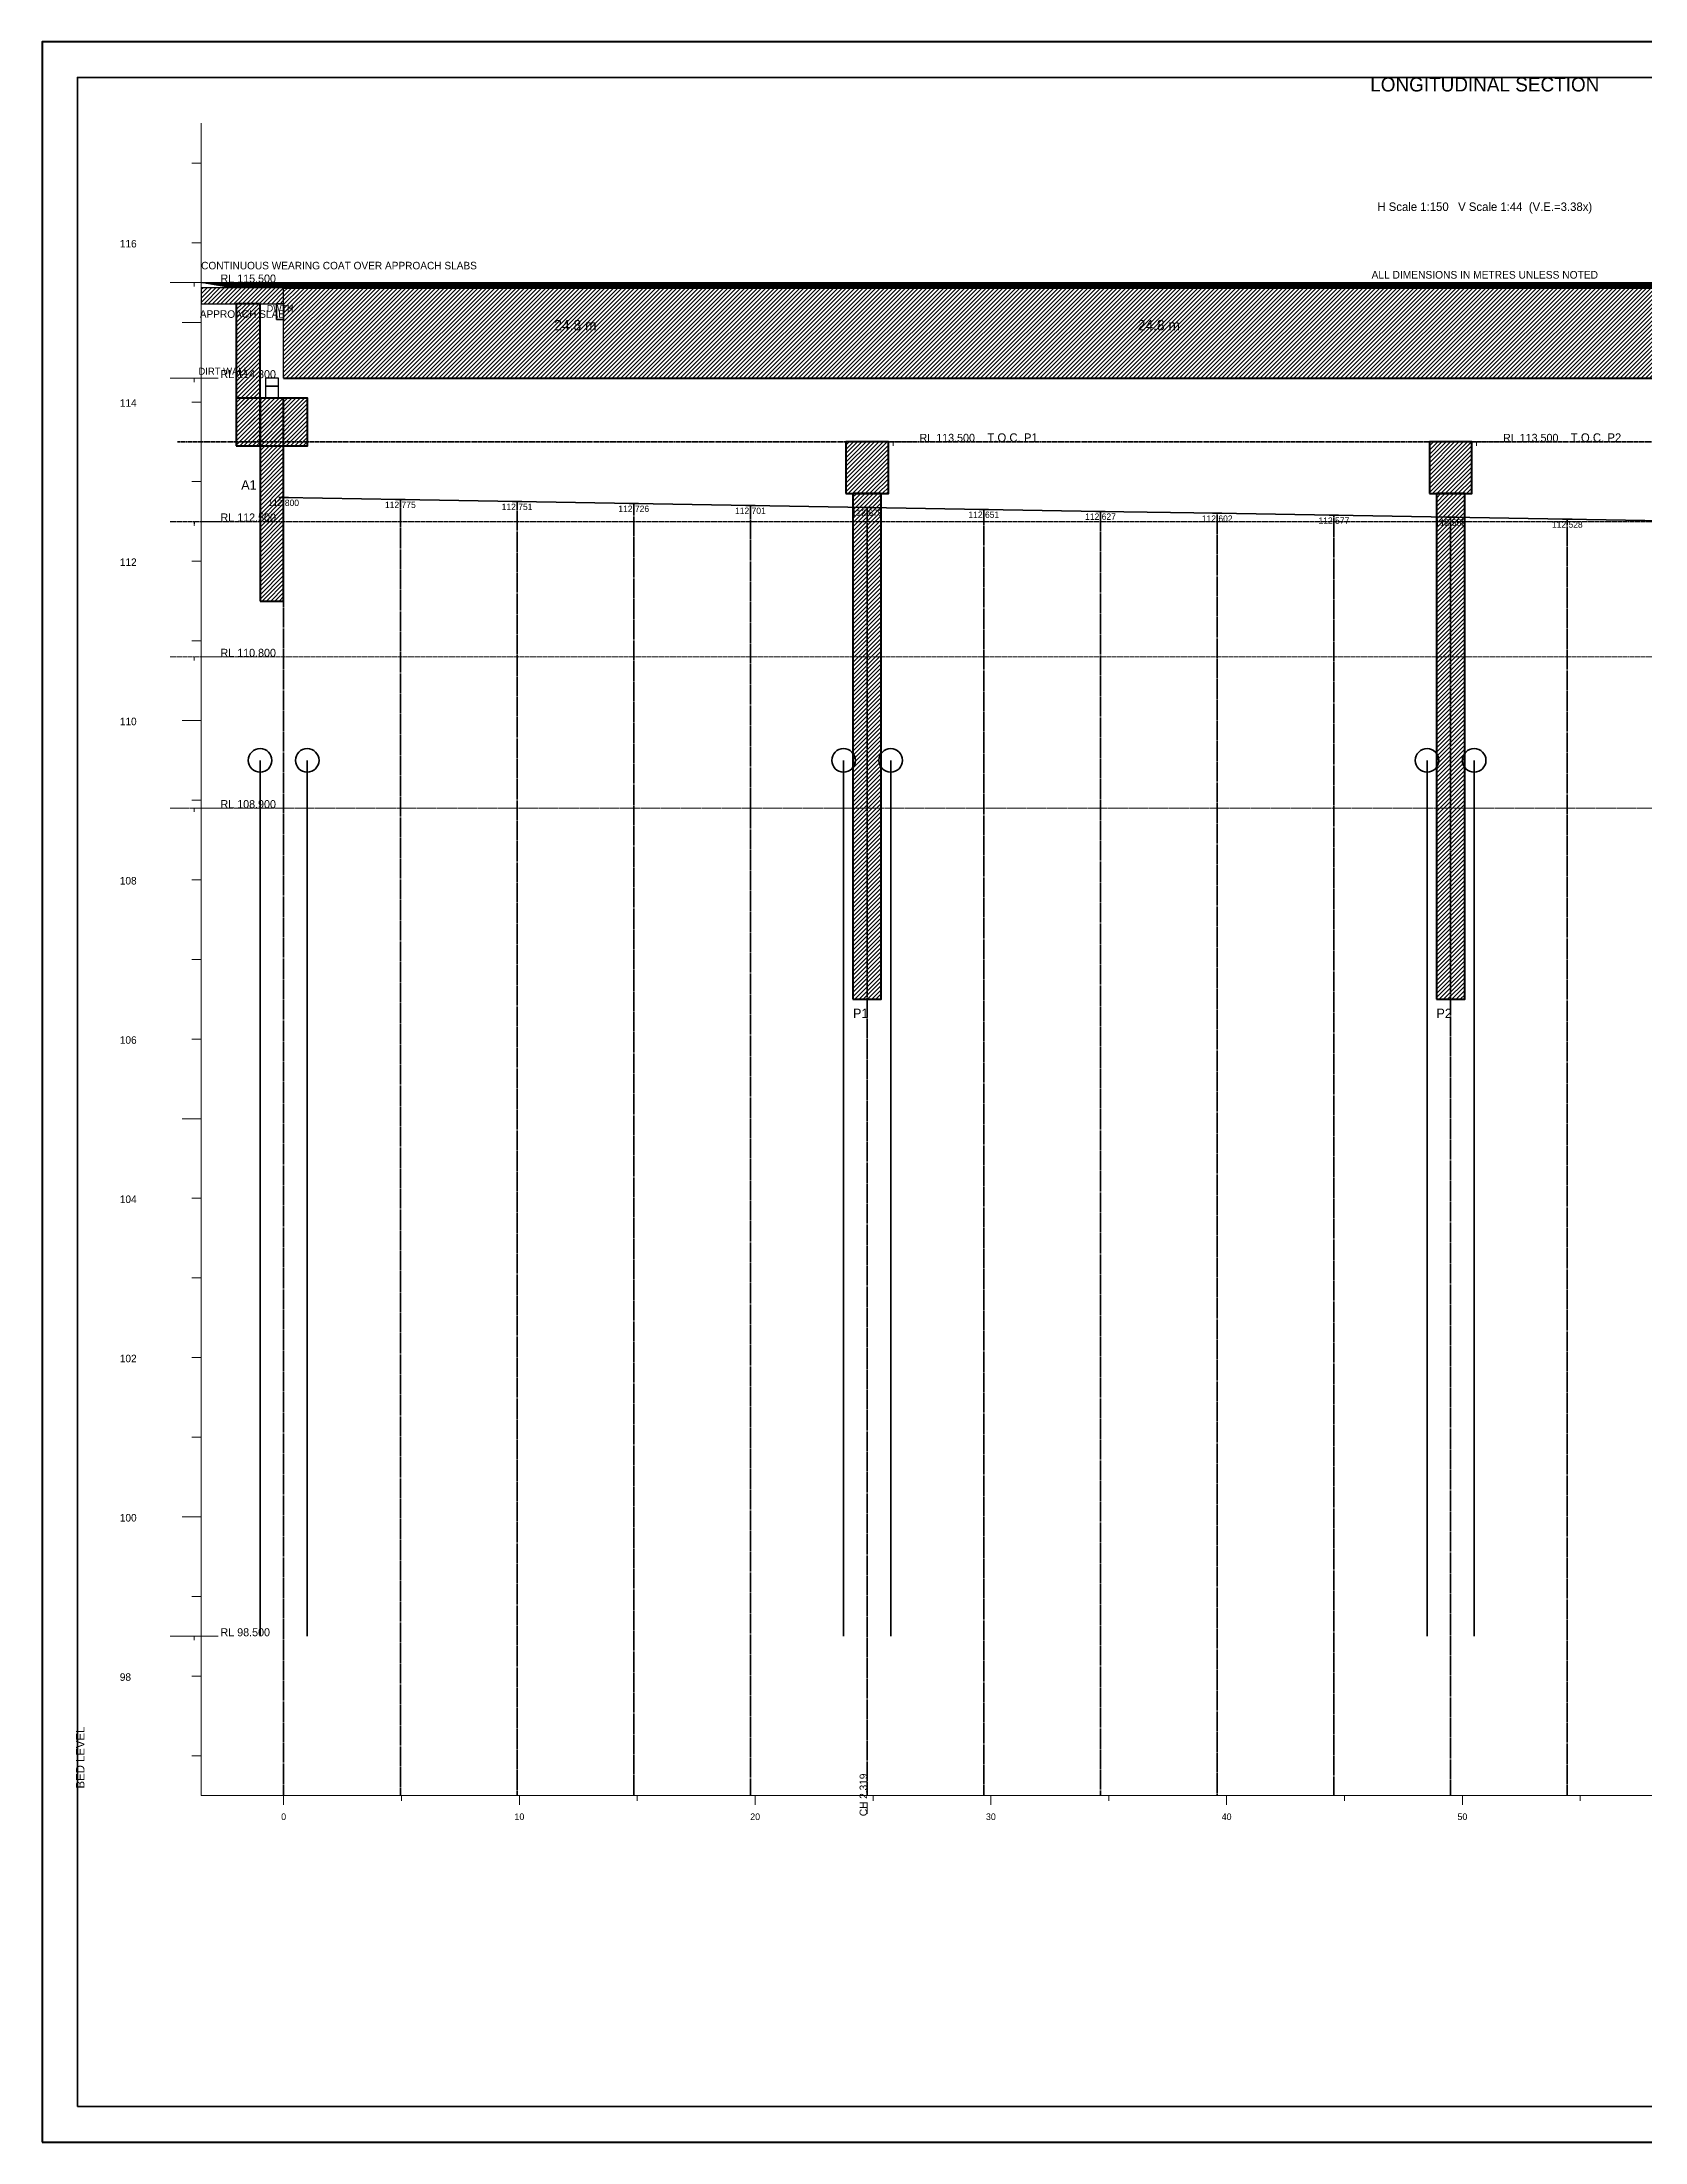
# Model space of a CAD drawing. Header units: metres. Extents: x 0 to 841, y 0 to 594.
# Drawn here: x 0 to 453, y 0 to 594 of the extents above; entities that cross this region are included whole.
import ezdxf
from ezdxf.enums import TextEntityAlignment as Align

# ---------------------------------------------------------------- set-up
doc = ezdxf.new("R2010")
doc.units = ezdxf.units.M
doc.linetypes.add('DASHED', pattern=[0.5, 0.375, -0.125])
doc.linetypes.add('DASHED2', pattern=[0.25, 0.1875, -0.0625])
for name, color, linetype, lineweight in [('ABUT-PROF', 4, 'Continuous', 50), ('BORDER-INNER', 7, 'Continuous', 35), ('BORDER-OUTER', 7, 'Continuous', 70), ('CIVIL-CHAINAGE', 7, 'Continuous', 18), ('CIVIL-GROUND', 3, 'Continuous', 35), ('CIVIL-HFL', 5, 'DASHED', 25), ('CIVIL-LWL', 4, 'DASHED', 18), ('CIVIL-ROAD', 7, 'Continuous', 25), ('CIVIL-SCOUR', 1, 'DASHED2', 18), ('DIM-CHAINAGE', 3, 'Continuous', 18), ('DIM-LEVEL', 3, 'Continuous', 18), ('FOUND-PILE', 4, 'Continuous', 35), ('STRUC-HATCHING', 8, 'Continuous', 18), ('STRUC-SECTION', 2, 'Continuous', 35), ('SUB-ABUT', 3, 'Continuous', 35), ('SUB-BEARING', 5, 'Continuous', 25), ('SUB-DIRT-WALL', 3, 'Continuous', 35), ('SUB-PIER', 2, 'Continuous', 35), ('SUPER-DECK', 2, 'Continuous', 50), ('SUPER-WEARING', 8, 'Continuous', 25), ('TEXT-GENERAL', 7, 'Continuous', 18), ('TEXT-HEADER', 7, 'Continuous', 25), ('TEXT-LEVEL', 5, 'Continuous', 18), ('TEXT-SPEC', 7, 'Continuous', 13)]:
    doc.layers.add(name, color=color, linetype=linetype, lineweight=lineweight)

msp = doc.modelspace()

# ---------------------------------------------------------------- hatches: boundary and pattern name
at = {"layer": 'STRUC-HATCHING'}
h = msp.add_hatch(dxfattribs=at)
h.set_pattern_fill('ANSI31', scale=0.266667)
h.paths.add_polyline_path([(45, 519.98), (68.33, 519.98), (68.33, 524.49), (45, 524.49)])
h = msp.add_hatch(dxfattribs=at)
h.set_pattern_fill('ANSI31', scale=0.2666667)
h.paths.add_polyline_path([(68.33, 498.92), (728.33, 498.92), (728.33, 524.49), (68.33, 524.49)])
h = msp.add_hatch(dxfattribs=at)
h.set_pattern_fill('ANSI31', scale=0.266667)
h.paths.add_polyline_path([(54.91, 479.78), (61.67, 479.78), (61.67, 519.98), (54.91, 519.98)])
h = msp.add_hatch(dxfattribs=at)
h.set_pattern_fill('ANSI31', scale=0.266667)
h.paths.add_polyline_path([(54.91, 479.78), (75.09, 479.78), (75.09, 493.29), (54.91, 493.29)])
h = msp.add_hatch(dxfattribs=at)
h.set_pattern_fill('ANSI31', scale=0.266667)
h.paths.add_polyline_path([(61.67, 435.86), (68.33, 435.86), (68.33, 493.29), (61.67, 493.29)])
h = msp.add_hatch(dxfattribs=at)
h.set_pattern_fill('ANSI31', scale=0.266667)
h.paths.add_polyline_path([(227.33, 466.26), (239.33, 466.26), (239.33, 480.9), (227.33, 480.9)])
h = msp.add_hatch(dxfattribs=at)
h.set_pattern_fill('ANSI31', scale=0.266667)
h.paths.add_polyline_path([(392.33, 466.26), (404.33, 466.26), (404.33, 480.9), (392.33, 480.9)])
h = msp.add_hatch(dxfattribs=at)
h.set_pattern_fill('ANSI31', scale=0.266667)
h.paths.add_polyline_path([(229.33, 323.24), (237.33, 323.24), (237.33, 466.26), (229.33, 466.26)])
h = msp.add_hatch(dxfattribs=at)
h.set_pattern_fill('ANSI31', scale=0.266667)
h.paths.add_polyline_path([(394.33, 323.24), (402.33, 323.24), (402.33, 466.26), (394.33, 466.26)])
at = {"layer": 'SUPER-WEARING'}
h = msp.add_hatch(dxfattribs=at)
h.set_pattern_fill('SOLID')
h.paths.add_polyline_path([(45, 525.95), (751.67, 525.95), (743, 524.49), (53.67, 524.49)])

# ---------------------------------------------------------------- linework, layer by layer
at = {"layer": 'ABUT-PROF', "lineweight": 35}
msp.add_lwpolyline([(66.33, 515.48), (68.33, 515.48), (68.33, 519.98), (66.33, 519.98), (66.33, 515.48)], dxfattribs=at)
at = {"layer": 'BORDER-INNER'}
msp.add_lwpolyline([(10, 10), (831, 10), (831, 584), (10, 584), (10, 10)], dxfattribs=at)
at = {"layer": 'BORDER-OUTER'}
msp.add_lwpolyline([(0, 0), (841, 0), (841, 594), (0, 594), (0, 0)], dxfattribs=at)
at = {"layer": 'CIVIL-CHAINAGE'}
for p, q in [((45, 98), (728.33, 98)), ((68.33, 98), (68.33, 95.33)), ((101.67, 98), (101.67, 96.53)), ((135, 98), (135, 95.33)), ((168.33, 98), (168.33, 96.53)), ((201.67, 98), (201.67, 95.33)), ((233.33, 96), (233.33, 92.8)), ((235, 98), (235, 96.53)), ((268.33, 98), (268.33, 95.33)), ((301.67, 98), (301.67, 96.53)), ((335, 98), (335, 95.33)), ((368.33, 98), (368.33, 96.53)), ((401.67, 98), (401.67, 95.33)), ((435, 98), (435, 96.53))]:
    msp.add_line(p, q, dxfattribs=at)
at = {"layer": 'CIVIL-GROUND', "color": 3}
for p, q in [((67, 465.14), (69.67, 465.14)), ((100, 464.58), (102.67, 464.58)), ((133, 464.02), (135.67, 464.02)), ((166, 463.47), (168.67, 463.47)), ((199, 462.91), (201.67, 462.91)), ((232, 462.35), (234.67, 462.35)), ((265, 461.79), (267.67, 461.79)), ((298, 461.24), (300.67, 461.24)), ((331, 460.68), (333.67, 460.68)), ((364, 460.12), (366.67, 460.12)), ((397, 459.56), (399.67, 459.56)), ((430, 459.01), (432.67, 459.01))]:
    msp.add_line(p, q, dxfattribs=at)
at = {"layer": 'CIVIL-GROUND', "color": 8, "linetype": 'DASHED2'}
for p, q in [((68.33, 465.14), (68.33, 98)), ((101.33, 464.58), (101.33, 98)), ((134.33, 464.02), (134.33, 98)), ((167.33, 463.47), (167.33, 98)), ((200.33, 462.91), (200.33, 98)), ((233.33, 462.35), (233.33, 98)), ((266.33, 461.79), (266.33, 98)), ((299.33, 461.24), (299.33, 98)), ((332.33, 460.68), (332.33, 98)), ((365.33, 460.12), (365.33, 98)), ((398.33, 459.56), (398.33, 98)), ((431.33, 459.01), (431.33, 98))]:
    msp.add_line(p, q, dxfattribs=at)
at = {"layer": 'CIVIL-GROUND', "color": 3}
msp.add_lwpolyline([(68.33, 465.14), (101.33, 464.58), (134.33, 464.02), (167.33, 463.47), (200.33, 462.91), (233.33, 462.35), (266.33, 461.79), (299.33, 461.24), (332.33, 460.68), (365.33, 460.12), (398.33, 459.56), (431.33, 459.01), (464.33, 458.45), (497.33, 457.89), (530.33, 457.33), (563.33, 456.78), (596.33, 456.22), (629.33, 455.66), (662.33, 455.1), (695.33, 454.55), (728.33, 453.99)], dxfattribs=at)
at = {"layer": 'CIVIL-HFL'}
for p, q in [((36.2, 458.38), (49.8, 458.38)), ((43, 458.38), (43, 457.25))]:
    msp.add_line(p, q, dxfattribs=at)
at = {"layer": 'CIVIL-HFL', "color": 5}
msp.add_line((45, 458.38), (728.33, 458.38), dxfattribs=at)
at = {"layer": 'CIVIL-LWL'}
for p, q in [((36.2, 420.09), (49.8, 420.09)), ((43, 420.09), (43, 418.96))]:
    msp.add_line(p, q, dxfattribs=at)
at = {"layer": 'CIVIL-LWL', "color": 4}
msp.add_line((45, 420.09), (728.33, 420.09), dxfattribs=at)
at = {"layer": 'CIVIL-ROAD', "lineweight": 25}
msp.add_lwpolyline([(45, 519.98), (68.33, 519.98), (68.33, 524.49), (45, 524.49), (45, 519.98)], dxfattribs=at)
at = {"layer": 'CIVIL-SCOUR'}
for p, q in [((36.2, 377.3), (49.8, 377.3)), ((43, 377.3), (43, 376.16))]:
    msp.add_line(p, q, dxfattribs=at)
at = {"layer": 'CIVIL-SCOUR', "color": 1}
msp.add_line((45, 377.3), (728.33, 377.3), dxfattribs=at)
at = {"layer": 'DIM-LEVEL'}
for p, q in [((45, 98), (45, 571)), ((42.33, 559.74), (45, 559.74)), ((42.33, 537.21), (45, 537.21)), ((36.2, 525.95), (49.8, 525.95)), ((43, 525.95), (43, 524.82)), ((39.67, 514.69), (45, 514.69)), ((36.2, 498.92), (49.8, 498.92)), ((43, 498.92), (43, 497.79)), ((42.33, 492.17), (45, 492.17)), ((233.87, 480.9), (247.47, 480.9)), ((240.67, 480.9), (240.67, 479.77)), ((398.87, 480.9), (412.47, 480.9)), ((405.67, 480.9), (405.67, 479.77)), ((42.33, 469.64), (45, 469.64)), ((42.33, 447.12), (45, 447.12)), ((42.33, 424.6), (45, 424.6)), ((39.67, 402.07), (45, 402.07)), ((42.33, 379.55), (45, 379.55)), ((42.33, 357.02), (45, 357.02)), ((42.33, 334.5), (45, 334.5)), ((42.33, 311.98), (45, 311.98)), ((39.67, 289.45), (45, 289.45)), ((42.33, 266.93), (45, 266.93)), ((42.33, 244.4), (45, 244.4)), ((42.33, 221.88), (45, 221.88)), ((42.33, 199.36), (45, 199.36)), ((39.67, 176.83), (45, 176.83)), ((42.33, 154.31), (45, 154.31)), ((36.2, 143.05), (49.8, 143.05)), ((43, 143.05), (43, 141.91)), ((42.33, 131.79), (45, 131.79)), ((42.33, 109.26), (45, 109.26))]:
    msp.add_line(p, q, dxfattribs=at)
at = {"layer": 'FOUND-PILE', "lineweight": 35}
for p, q in [((61.67, 390.81), (61.67, 143.05)), ((75, 390.81), (75, 143.05)), ((226.67, 390.81), (226.67, 143.05)), ((240, 390.81), (240, 143.05)), ((391.67, 390.81), (391.67, 143.05)), ((405, 390.81), (405, 143.05))]:
    msp.add_line(p, q, dxfattribs=at)
at = {"layer": 'FOUND-PILE'}
for centre in [(61.67, 390.81), (75, 390.81), (226.67, 390.81), (240, 390.81), (391.67, 390.81), (405, 390.81)]:
    msp.add_circle(centre, 3.33, dxfattribs=at)
at = {"layer": 'STRUC-SECTION', "color": 8, "linetype": 'DASHED'}
for p in [(248, 480.9), (413, 480.9), (578, 480.9)]:
    msp.add_line(p, (38.33, 480.9), dxfattribs=at)
at = {"layer": 'SUB-ABUT', "lineweight": 40}
for points in [[(54.91, 479.78), (75.09, 479.78), (75.09, 493.29), (54.91, 493.29), (54.91, 479.78)], [(61.67, 435.86), (68.33, 435.86), (68.33, 493.29), (61.67, 493.29), (61.67, 435.86)]]:
    msp.add_lwpolyline(points, dxfattribs=at)
at = {"layer": 'SUB-ABUT', "lineweight": 30}
msp.add_lwpolyline([(63.17, 493.29), (66.83, 493.29), (66.83, 496.67), (63.17, 496.67), (63.17, 493.29)], dxfattribs=at)
at = {"layer": 'SUB-BEARING', "lineweight": 30}
msp.add_lwpolyline([(63.17, 496.67), (66.83, 496.67), (66.83, 498.92), (63.17, 498.92), (63.17, 496.67)], dxfattribs=at)
at = {"layer": 'SUB-DIRT-WALL', "lineweight": 40}
msp.add_lwpolyline([(54.91, 479.78), (61.67, 479.78), (61.67, 519.98), (54.91, 519.98), (54.91, 479.78)], dxfattribs=at)
at = {"layer": 'SUB-PIER', "lineweight": 40}
for points in [[(227.33, 466.26), (239.33, 466.26), (239.33, 480.9), (227.33, 480.9), (227.33, 466.26)], [(392.33, 466.26), (404.33, 466.26), (404.33, 480.9), (392.33, 480.9), (392.33, 466.26)], [(229.33, 323.24), (237.33, 323.24), (237.33, 466.26), (229.33, 466.26), (229.33, 323.24)], [(394.33, 323.24), (402.33, 323.24), (402.33, 466.26), (394.33, 466.26), (394.33, 323.24)]]:
    msp.add_lwpolyline(points, dxfattribs=at)
at = {"layer": 'SUPER-DECK'}
for p, q in [((68.33, 524.49), (728.33, 524.49)), ((68.33, 498.92), (728.33, 498.92))]:
    msp.add_line(p, q, dxfattribs=at)
at = {"layer": 'SUPER-DECK', "lineweight": 25}
msp.add_line((68.33, 498.92), (68.33, 524.49), dxfattribs=at)
at = {"layer": 'SUPER-WEARING', "lineweight": 25}
msp.add_lwpolyline([(45, 525.95), (751.67, 525.95), (743, 524.49), (53.67, 524.49), (45, 525.95)], dxfattribs=at)

# ---------------------------------------------------------------- texts
at = {"layer": 'DIM-CHAINAGE'}
msp.add_text('CH 2.319', height=2.133, rotation=90, dxfattribs=at).set_placement((233.33, 92.16))
at = {"layer": 'TEXT-GENERAL'}
for p in [(150.83, 512.44), (315.83, 512.44)]:
    msp.add_text('24.8 m', height=2.933, dxfattribs=at).set_placement(p, align=Align.CENTER)
for s, p in [('A1', (56.33, 467.39)), ('P1', (229.33, 317.9)), ('P2', (394.33, 317.9))]:
    msp.add_text(s, height=2.667, dxfattribs=at).set_placement(p)
at = {"layer": 'TEXT-HEADER'}
msp.add_text('LONGITUDINAL SECTION', height=4, dxfattribs=at).set_placement((408, 580), align=Align.CENTER)
for s, p in [('T.O.C. P1', (267.33, 480.9)), ('T.O.C. P2', (432.33, 480.9))]:
    msp.add_text(s, height=2.4, dxfattribs=at).set_placement(p)
at = {"layer": 'TEXT-LEVEL'}
for s, height, p in [('116', 2.133, (22, 535.88)), ('RL 115.500', 2.267, (50.48, 525.95)), ('RL 114.300', 2.267, (50.48, 498.92)), ('114', 2.133, (22, 490.83)), ('RL 113.500', 2.267, (248.15, 480.9)), ('RL 113.500', 2.267, (413.15, 480.9)), ('RL 112.500', 2.267, (50.48, 458.38)), ('112', 2.133, (22, 445.79)), ('RL 110.800', 2.267, (50.48, 420.09)), ('110', 2.133, (22, 400.74)), ('RL 108.900', 2.267, (50.48, 377.3)), ('108', 2.133, (22, 355.69)), ('106', 2.133, (22, 310.64)), ('104', 2.133, (22, 265.6)), ('102', 2.133, (22, 220.55)), ('100', 2.133, (22, 175.5)), ('RL 98.500', 2.267, (50.48, 143.05)), ('98', 2.133, (22, 130.45))]:
    msp.add_text(s, height=height, dxfattribs=at).set_placement(p)
at = {"layer": 'TEXT-LEVEL', "color": 8}
for s, p in [('112.800', (68.33, 462.74)), ('112.775', (101.33, 462.18)), ('112.751', (134.33, 461.62)), ('112.726', (167.33, 461.07)), ('112.701', (200.33, 460.51)), ('112.676', (233.33, 459.95)), ('112.651', (266.33, 459.39)), ('112.627', (299.33, 458.84)), ('112.602', (332.33, 458.28)), ('112.577', (365.33, 457.72)), ('112.552', (398.33, 457.16)), ('112.528', (431.33, 456.61))]:
    msp.add_text(s, height=1.8, dxfattribs=at).set_placement(p, align=Align.CENTER)
at = {"layer": 'TEXT-LEVEL'}
msp.add_text('BED LEVEL', height=2.4, rotation=90, dxfattribs=at).set_placement((12, 100))
for s, height, p in [('0', 1.87, (68.33, 91.07)), ('10', 1.867, (135, 91.07)), ('20', 1.867, (201.67, 91.07)), ('30', 1.867, (268.33, 91.07)), ('40', 1.867, (335, 91.07)), ('50', 1.867, (401.67, 91.07))]:
    msp.add_text(s, height=height, dxfattribs=at).set_placement(p, align=Align.CENTER)
at = {"layer": 'TEXT-SPEC'}
for s, height, p in [('H Scale 1:150   V Scale 1:44  (V.E.=3.38x)', 2.4, (408, 546.21)), ('APPROACH SLAB', 2.1333, (56.67, 515.98))]:
    msp.add_text(s, height=height, dxfattribs=at).set_placement(p, align=Align.CENTER)
at = {"layer": 'TEXT-SPEC', "color": 8}
msp.add_text('CONTINUOUS WEARING COAT OVER APPROACH SLABS', height=2.1333, dxfattribs=at).set_placement((45, 529.69))
msp.add_text('ALL DIMENSIONS IN METRES UNLESS NOTED', height=2.16, dxfattribs=at).set_placement((408, 527.07), align=Align.CENTER)
at = {"layer": 'TEXT-SPEC', "color": 4}
msp.add_text('DWTH', height=1.867, dxfattribs=at).set_placement((67.33, 517.73), align=Align.CENTER)
at = {"layer": 'TEXT-SPEC'}
msp.add_text('DIRT WALL', height=2, dxfattribs=at).set_placement((44.24, 499.88))

doc.saveas('drawing.dxf')
